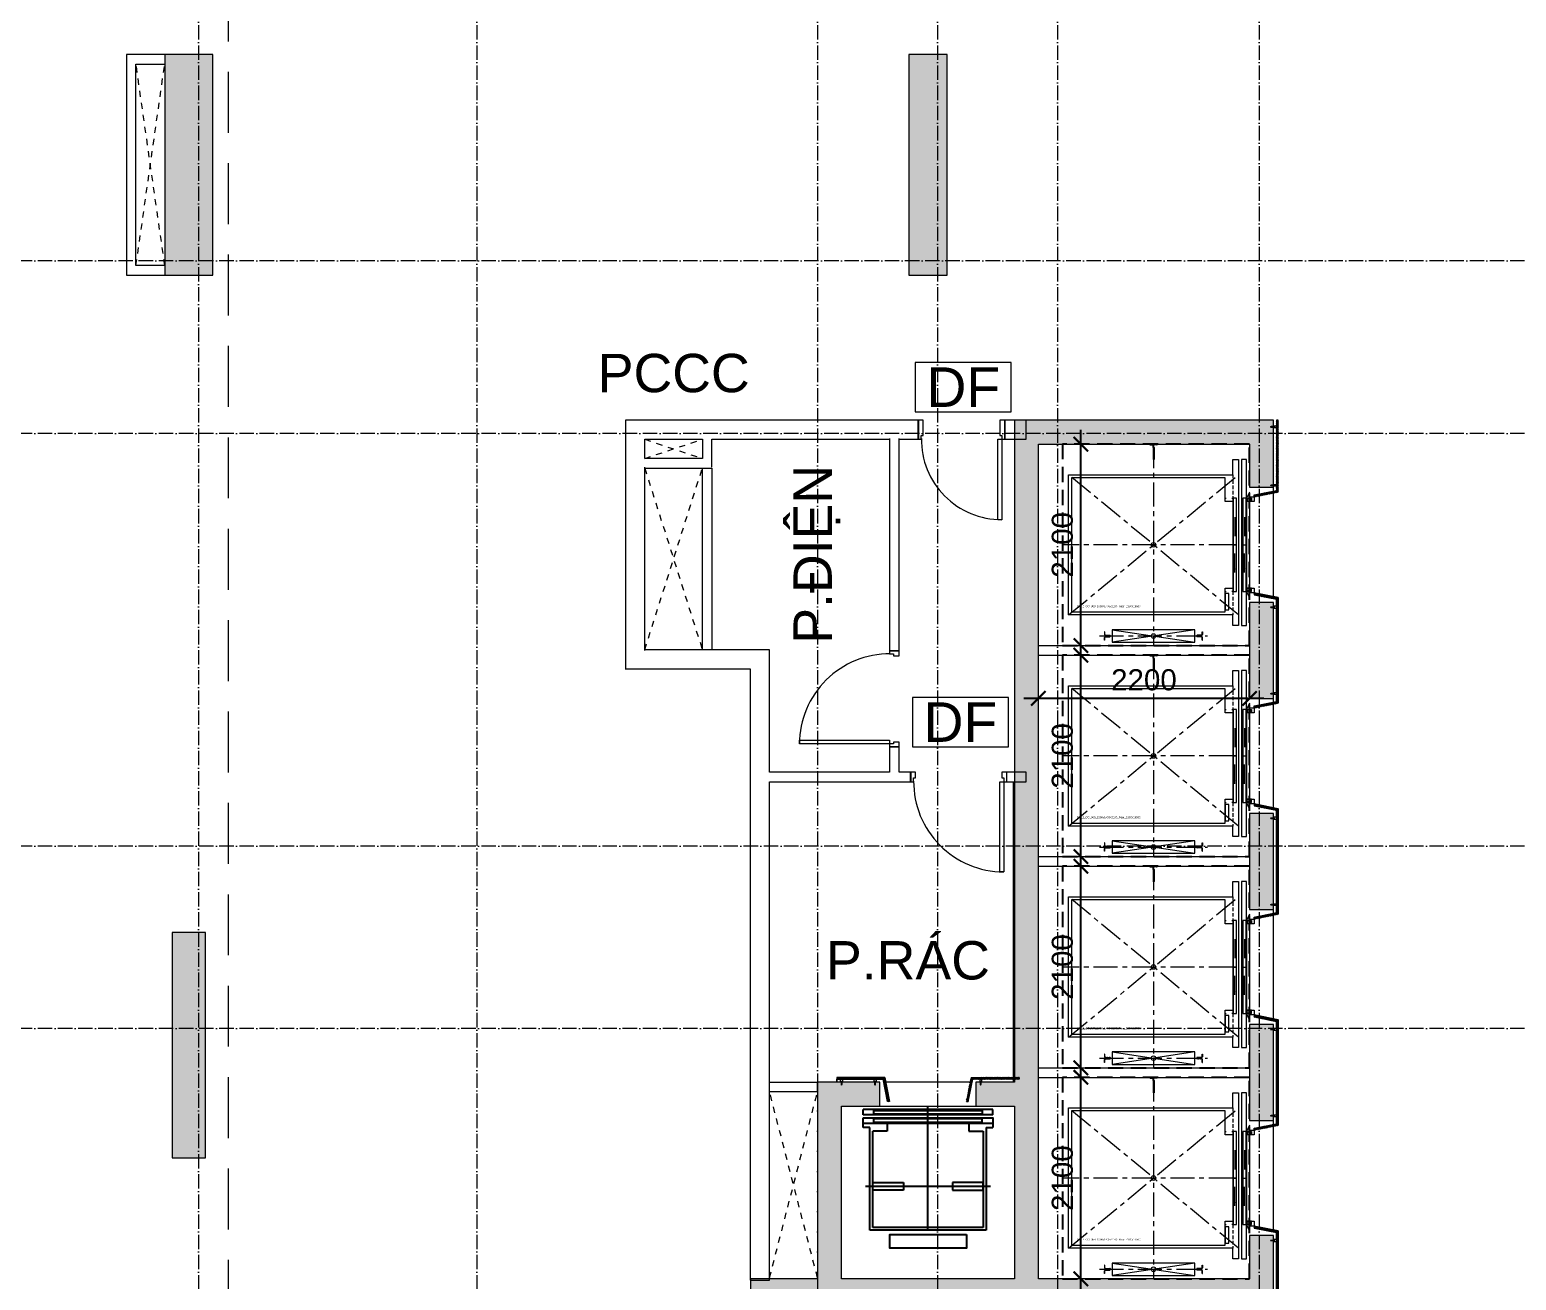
# Model space of a CAD drawing. Header units: millimetres. Extents: x -20211 to 105142, y -25405 to 48204.
# Drawn here: x 15244 to 30730, y 22325 to 35359 of the extents above; entities that cross this region are included whole.
import ezdxf
from ezdxf.enums import TextEntityAlignment as Align

# ---------------------------------------------------------------- set-up
doc = ezdxf.new("R2010")
doc.units = ezdxf.units.MM
for name, pattern in [('CENTERX2', [4, 2.5, -0.5, 0.5, -0.5]), ('Dash', [6.35, 3.175, -3.175]), ('Grid Line', [4.2, 3, -0.6, 0, -0.6]), ('HIDDEN', [0.375, 0.25, -0.125]), ('HIDDEN2', [4.7625, 3.175, -1.5875])]:
    doc.linetypes.add(name, pattern=pattern)
doc.layers.get('Defpoints').update_dxf_attribs({"color": 230})
for name, color, linetype, lineweight in [('A-DETL-GENF-HDLN', 161, 'Dash', 5), ('CHU', 181, 'Continuous', 5), ('CUA', 31, 'Continuous', 9), ('GRA', 211, 'Continuous', 9), ('KI-HIEU-1', 151, 'Continuous', 9), ('LAT-GACH', 140, 'Continuous', 13), ('NET THAY 2', 55, 'Continuous', 5), ('NET-CAT', 3, 'Continuous', 15), ('NET-THAY', 2, 'Continuous', 9), ('THIET-BI-1', 26, 'Continuous', 5), ('TRUC', 225, 'Continuous', 5), ('X-COT HAM$0$LC.HA', 8, 'Continuous', 9), ('Y-GHI CHU PCCC$0$Z-CT1-GHI CHU TT$0$KI-HIEU', 6, 'Continuous', 13)]:
    doc.layers.add(name, color=color, linetype=linetype, lineweight=lineweight)
doc.layers.add('Core - tb$0$CT3 MBT 11-31$0$Nqh-ME-01', color=8, linetype='Continuous')
doc.styles.add('Arial_3', font='arial_0.ttf', dxfattribs={"height": 400})
doc.styles.add('hoistway plan', font='chhbg.shx', dxfattribs={"height": 45})
doc.styles.add('TA1', font='arial_0.ttf')
doc.styles.add('Y-GHI CHU PCCC$0$Arial', font='arial_0.ttf')
doc.dimstyles.new('D_100', dxfattribs={"dimtxt": 220, "dimasz": 150, "dimexe": 150, "dimexo": 150, "dimgap": 80, "dimtad": 1, "dimdec": 0, "dimzin": 9, "dimtxsty": 'TA1', "dimblk": 'ARCHTICK', "dimcen": 1, "dimdle": 150, "dimclrd": 256, "dimclre": 256, "dimclrt": 7, "dimadec": 0, "dimazin": 0, "dimtfac": 1, "dimtdec": 0, "dimtix": 1, "dimtmove": 1, "dimatfit": 3, "dimfxl": 0, "dimtolj": 1, "dimtzin": 0, "dimlwd": -1, "dimlwe": -1, "dimarcsym": 0})
doc.dimstyles.new('hoistway plan', dxfattribs={"dimtxt": 45, "dimasz": 17, "dimexe": 15, "dimexo": 20, "dimgap": 25, "dimtad": 1, "dimdec": 0, "dimzin": 0, "dimdsep": 46, "dimtxsty": 'hoistway plan', "dimblk": 'DOT', "dimcen": 50, "dimclrd": 8, "dimclre": 8, "dimclrt": 3, "dimadec": 0, "dimazin": 0, "dimtfac": 1, "dimtdec": 0, "dimtmove": 1, "dimatfit": 3, "dimfxl": 0, "dimtolj": 1, "dimtzin": 0, "dimarcsym": 0})
pattern_1 = [(225, (281291.963, 17264.836), (4.41941738, -4.41941738), []), (315, (281291.963, 17264.836), (4.41941738, 4.41941738), [])]
pattern_2 = [(240.2551187, (159143.5025, 32413.0964), (5.42651964, -3.10086836), []), (330.2551187, (159143.5025, 32413.0964), (3.10086836, 5.42651964), [])]
pattern_3 = [(240.2551187, (159143.5025, 28013.0964), (5.42651964, -3.10086836), []), (330.2551187, (159143.5025, 28013.0964), (3.10086836, 5.42651964), [])]
pattern_4 = [(240.2551187, (159143.5025, 25813.0964), (5.42651964, -3.10086836), []), (330.2551187, (159143.5025, 25813.0964), (3.10086836, 5.42651964), [])]

# ---------------------------------------------------------------- blocks, each defined once
blk = doc.blocks.new('CUA 1 CANH MO - 2 - Type 1000-1271836-MẶT BẰNG TẦNG 2')
at = {"layer": 'CUA'}
for p, q in [((-368, 990), (-328, 990)), ((-368, 52), (-368, 990)), ((-328, 990), (-328, 52)), ((-328, 52), (-368, 52))]:
    blk.add_line(p, q, dxfattribs=at)
at = {"layer": 'CUA', "lineweight": 5}
for p, q in [((-369, 52), (-399, 52)), ((-399, 52), (-399, -48)), ((-369, 11), (-369, 52)), ((-349, 11), (-369, 11)), ((-349, -48), (-349, 11)), ((571, 11), (551, 11)), ((551, 11), (551, -48)), ((601, 52), (571, 52)), ((571, 52), (571, 11)), ((601, -48), (601, 52)), ((-399, -48), (-349, -48)), ((551, -48), (601, -48))]:
    blk.add_line(p, q, dxfattribs=at)
blk.add_arc((-368, 52), 938, 359.5, 90, dxfattribs=at)
blk = doc.blocks.new('_DOT')
at = {"color": 0, "linetype": 'ByBlock'}
blk.add_line((-0.5, 0), (-1, 0), dxfattribs=at)
at = {"color": 0, "linetype": 'ByBlock', "const_width": 0.5}
blk.add_lwpolyline([(-0.25, 0, 1), (0.25, 0, 1)], format="xyb", close=True, dxfattribs=at)
blk = doc.blocks.new('A$C1F5A74C7')
at = {"color": 0, "lineweight": 5}
for p, q in [((0, 10), (0, 12)), ((0, 10), (21, 10)), ((3, 8), (3, 10)), ((3, 5), (3, 7)), ((5, 91), (10, 94)), ((5, 91), (5, 29)), ((5, 91), (15, 91)), ((6, 78), (5, 75)), ((5, 75), (8, 75)), ((6, 72), (5, 69)), ((5, 69), (8, 69)), ((6, 66), (5, 63)), ((5, 63), (8, 63)), ((6, 60), (5, 57)), ((5, 57), (8, 57)), ((6, 54), (5, 51)), ((5, 51), (8, 51)), ((5, 49), (8, 49)), ((5, 10), (5, 29)), ((8, 5), (5, 5)), ((7, 80), (6, 78)), ((6, 78), (10, 78)), ((8, 73), (6, 72)), ((8, 67), (6, 66)), ((8, 61), (6, 60)), ((8, 55), (6, 54)), ((8, 82), (7, 80)), ((7, 81), (10, 81)), ((7, 80), (10, 80)), ((7, 29), (7, 76)), ((7, 10), (7, 31)), ((7, 9), (7, 10)), ((7, 5), (7, 8)), ((7, 5), (7, 5)), ((9, 84), (8, 82)), ((8, 83), (10, 83)), ((8, 73), (8, 75)), ((8, 69), (8, 67)), ((8, 61), (8, 63)), ((8, 57), (8, 55)), ((8, 51), (8, 49)), ((10, 87), (9, 85)), ((9, 85), (12, 86)), ((10, 5), (9, 5)), ((10, 99), (10, 11)), ((10, 94), (15, 91)), ((10, 87), (12, 85)), ((10, 41), (10, 80)), ((10, 78), (15, 78)), ((10, 41), (11, 41)), ((10, 13), (10, 0)), ((12, 5), (10, 5)), ((11, 84), (13, 84)), ((11, 81), (14, 82)), ((11, 41), (11, 80)), ((11, 80), (14, 80)), ((12, 84), (12, 83)), ((12, 73), (12, 75)), ((12, 75), (15, 75)), ((12, 73), (15, 72)), ((12, 69), (12, 67)), ((12, 69), (15, 69)), ((12, 67), (15, 66)), ((12, 61), (12, 63)), ((12, 63), (15, 63)), ((12, 61), (15, 60)), ((12, 57), (12, 55)), ((12, 57), (15, 57)), ((12, 55), (15, 54)), ((12, 49), (12, 51)), ((12, 51), (15, 51)), ((12, 49), (15, 49)), ((12, 5), (12, 5)), ((13, 82), (14, 80)), ((16, 5), (13, 5)), ((14, 80), (15, 78)), ((14, 29), (14, 76)), ((14, 10), (14, 31)), ((14, 9), (14, 10)), ((14, 5), (14, 8)), ((15, 91), (15, 29)), ((15, 78), (15, 75)), ((15, 72), (15, 69)), ((15, 66), (15, 63)), ((15, 60), (15, 57)), ((15, 54), (15, 51)), ((15, 10), (15, 29)), ((18, 10), (18, 8)), ((18, 7), (18, 5)), ((21, 10), (21, 12))]:
    blk.add_line(p, q, dxfattribs=at)
for centre, radius, start, end in [((5, 7), 2.77, 227.3489, 309.0524), ((10, 15), 10.9, 250.5292, 255.5659), ((10, 15), 10.9, 263.51, 276.4907), ((10, 15), 10.9, 284.1671, 289.4715), ((16, 7), 2.77, 230.845, 312.6565)]:
    blk.add_arc(centre, radius, start, end, dxfattribs=at)
blk = doc.blocks.new('*U31')
for p, q in [((11, 0), (11, 0)), ((12, 0), (11, 0)), ((12, 0), (12, 0)), ((14, 0), (13, 0)), ((14, 3), (14, 4)), ((14, 2), (14, 3)), ((14, 2), (14, 2)), ((14, 0), (14, 1)), ((14, 0), (14, -1)), ((14, 0), (15, 0)), ((16, 0), (16, 0)), ((17, 0), (17, 0)), ((17, 0), (18, 0)), ((48, 10), (48, -10)), ((14, -2), (14, -3)), ((14, -2), (14, -2)), ((14, -3), (14, -4))]:
    blk.add_line(p, q)
blk.add_lwpolyline([(50, 10), (9, 10, 0.414215), (7, 8), (7, -8, 0.414214), (9, -10), (50, -10)], format="xyb")
for radius in [2.9, 0.712]:
    blk.add_circle((14, 0), radius)
at = {"extrusion": (0, 0, -1), "xscale": 0.3999999999068677, "yscale": 0.3999999999068677, "zscale": -0.4, "rotation": 90.00000000000001}
blk.add_blockref('A$C1F5A74C7', (-43, -4), dxfattribs=at)
blk = doc.blocks.new('_ARCHTICK')
at = {"color": 0, "linetype": 'ByBlock', "const_width": 0.15}
blk.add_lwpolyline([(-0.5, -0.5), (0.5, 0.5)], dxfattribs=at)
blk = doc.blocks.new('*D111')
at = {"layer": 'Defpoints', "transparency": 16777216}
for p, q in [((3293, 7900), (3293, 7900)), ((3443, 5650), (3443, 8050)), ((3293, 5800), (3293, 5800))]:
    blk.add_line(p, q, dxfattribs=at)
at = {"layer": 'Defpoints', "color": 0, "transparency": 16777216}
for p in [(3443, 7900), (3443, 7900), (3443, 5800)]:
    blk.add_point(p, dxfattribs=at)
at = {"layer": 'Defpoints', "transparency": 16777216, "xscale": 150, "yscale": 150, "zscale": 150}
for p, rotation in [((3443, 7900), 89.9999999999999), ((3443, 5800), 269.9999999999999)]:
    blk.add_blockref('_ARCHTICK', p, dxfattribs=dict(at, rotation=rotation))
at = {"layer": 'Defpoints', "color": 7, "transparency": 16777216, "insert": (3251, 6850), "char_height": 220, "attachment_point": 5, "rotation": 90, "style": 'TA1'}
blk.add_mtext('\\A1;2100', dxfattribs=at)
blk = doc.blocks.new('*D112')
at = {"layer": 'Defpoints', "transparency": 16777216}
blk.add_line((5350, 11850), (2850, 11850), dxfattribs=at)
at = {"layer": 'Defpoints', "color": 0, "transparency": 16777216}
for p in [(3000, 11850), (3000, 11850), (5200, 11850)]:
    blk.add_point(p, dxfattribs=at)
at = {"layer": 'Defpoints', "transparency": 16777216, "xscale": 150, "yscale": 150, "zscale": 150}
for p, rotation in [((3000, 11850), 179.9999999999999), ((5200, 11850), 359.9999999999999)]:
    blk.add_blockref('_ARCHTICK', p, dxfattribs=dict(at, rotation=rotation))
at = {"layer": 'Defpoints', "color": 7, "transparency": 16777216, "insert": (4100, 12042), "char_height": 220, "attachment_point": 5, "style": 'TA1'}
blk.add_mtext('\\A1;2200', dxfattribs=at)
blk = doc.blocks.new('*D113')
at = {"layer": 'Defpoints', "transparency": 16777216}
for p, q in [((3443, 7850), (3443, 10250)), ((3293, 10100), (3293, 10100)), ((3293, 8000), (3293, 8000))]:
    blk.add_line(p, q, dxfattribs=at)
at = {"layer": 'Defpoints', "color": 0, "transparency": 16777216}
for p in [(3443, 10100), (3443, 10100), (3443, 8000)]:
    blk.add_point(p, dxfattribs=at)
at = {"layer": 'Defpoints', "transparency": 16777216, "xscale": 150, "yscale": 150, "zscale": 150}
for p, rotation in [((3443, 10100), 89.9999999999999), ((3443, 8000), 269.9999999999999)]:
    blk.add_blockref('_ARCHTICK', p, dxfattribs=dict(at, rotation=rotation))
at = {"layer": 'Defpoints', "color": 7, "transparency": 16777216, "insert": (3251, 9050), "char_height": 220, "attachment_point": 5, "rotation": 90, "style": 'TA1'}
blk.add_mtext('\\A1;2100', dxfattribs=at)
blk = doc.blocks.new('*D114')
at = {"layer": 'Defpoints', "transparency": 16777216}
for p, q in [((3443, 10050), (3443, 12450)), ((3293, 12300), (3293, 12300)), ((3293, 10200), (3293, 10200))]:
    blk.add_line(p, q, dxfattribs=at)
at = {"layer": 'Defpoints', "color": 0, "transparency": 16777216}
for p in [(3443, 12300), (3443, 12300), (3443, 10200)]:
    blk.add_point(p, dxfattribs=at)
at = {"layer": 'Defpoints', "transparency": 16777216, "xscale": 150, "yscale": 150, "zscale": 150}
for p, rotation in [((3443, 12300), 89.9999999999999), ((3443, 10200), 269.9999999999999)]:
    blk.add_blockref('_ARCHTICK', p, dxfattribs=dict(at, rotation=rotation))
at = {"layer": 'Defpoints', "color": 7, "transparency": 16777216, "insert": (3251, 11250), "char_height": 220, "attachment_point": 5, "rotation": 90, "style": 'TA1'}
blk.add_mtext('\\A1;2100', dxfattribs=at)
blk = doc.blocks.new('*D115')
at = {"layer": 'Defpoints', "transparency": 16777216}
for p, q in [((3443, 12250), (3443, 14650)), ((3293, 14500), (3293, 14500)), ((3293, 12400), (3293, 12400))]:
    blk.add_line(p, q, dxfattribs=at)
at = {"layer": 'Defpoints', "color": 0, "transparency": 16777216}
for p in [(3443, 14500), (3443, 14500), (3443, 12400)]:
    blk.add_point(p, dxfattribs=at)
at = {"layer": 'Defpoints', "transparency": 16777216, "xscale": 150, "yscale": 150, "zscale": 150}
for p, rotation in [((3443, 14500), 89.9999999999999), ((3443, 12400), 269.9999999999999)]:
    blk.add_blockref('_ARCHTICK', p, dxfattribs=dict(at, rotation=rotation))
at = {"layer": 'Defpoints', "color": 7, "transparency": 16777216, "insert": (3251, 13450), "char_height": 220, "attachment_point": 5, "rotation": 90, "style": 'TA1'}
blk.add_mtext('\\A1;2100', dxfattribs=at)
blk = doc.blocks.new('A$C02D11954')
at = {"layer": 'Core - tb$0$CT3 MBT 11-31$0$Nqh-ME-01'}
for p, q in [((-1575, -91), (-1575, -36)), ((-1575, -221), (-1575, -121)), ((-1463, -45), (-337, -45)), ((-1463, -82), (-1463, -45)), ((-1463, -82), (-337, -82)), ((-1463, -130), (-337, -130)), ((-1463, -167), (-1463, -130)), ((-900, -1294), (-900, 0)), ((-337, -45), (-337, -82)), ((-337, -167), (-337, -130)), ((-225, -91), (-225, -36)), ((-1463, -167), (-337, -167)), ((-249, -836), (-1550, -836))]:
    blk.add_line(p, q, dxfattribs=at)
for points in [[(-225, -36), (-1575, -36)], [(-225, -91), (-1575, -91)], [(-1575, -121), (-225, -121), (-225, -221)], [(-1575, -176), (-225, -176)], [(-1506, -221), (-1575, -221)], [(-1506, -1294), (-1506, -221)], [(-1475, -1264), (-1475, -261)], [(-1325, -261), (-1475, -261)], [(-1325, -176), (-1325, -261)], [(-475, -176), (-475, -261)], [(-475, -261), (-325, -261)], [(-325, -261), (-325, -1264)], [(-294, -221), (-294, -1294)], [(-294, -221), (-225, -221)], [(-1475, -876), (-1475, -796)], [(-1475, -796), (-1155, -796)], [(-1155, -876), (-1475, -876)], [(-1155, -796), (-1155, -876)], [(-645, -796), (-645, -876)], [(-325, -796), (-645, -796)], [(-645, -876), (-325, -876)], [(-325, -876), (-325, -796)], [(-294, -1294), (-1506, -1294)], [(-325, -1264), (-1475, -1264)]]:
    blk.add_lwpolyline(points, dxfattribs=at)
blk.add_lwpolyline([(-500, -1339), (-500, -1482), (-1298, -1482), (-1298, -1339)], close=True, dxfattribs=at)
blk = doc.blocks.new('CUA 1 CANH MO - 2 - Type 1-1152417-MẶT BẰNG TẦNG 1')
at = {"layer": 'CUA'}
for p, q in [((-318, 940), (-278, 940)), ((-318, 102), (-318, 940)), ((-278, 940), (-278, 102)), ((-278, 102), (-318, 102))]:
    blk.add_line(p, q, dxfattribs=at)
at = {"layer": 'CUA', "lineweight": 5}
for p, q in [((-319, 102), (-349, 102)), ((-349, 102), (-349, -98)), ((-319, 61), (-319, 102)), ((-299, 61), (-319, 61)), ((-299, -98), (-299, 61)), ((521, 61), (501, 61)), ((501, 61), (501, -98)), ((551, 102), (521, 102)), ((521, 102), (521, 61)), ((551, -98), (551, 102)), ((-349, -98), (-299, -98)), ((501, -98), (551, -98))]:
    blk.add_line(p, q, dxfattribs=at)
blk.add_arc((-318, 102), 838, 359.5, 90, dxfattribs=at)
blk = doc.blocks.new('Y-GHI CHU PCCC$0$A$C67775D76')
at = {"color": 8, "ltscale": 30}
blk.add_lwpolyline([(-266.7, -137.5), (266.7, -137.5), (266.7, 137.5), (-266.7, 137.5)], close=True, dxfattribs=at)
at = {"color": 8, "style": 'Y-GHI CHU PCCC$0$Arial'}
blk.add_text('DF', height=220, dxfattribs=at).set_placement((0, 0), align=Align.MIDDLE_CENTER)
blk = doc.blocks.new('P13_13_900_CO_900_1600x1350_Rear_2050x1910')
h = blk.add_hatch()
h.set_pattern_fill('ANSI31', color=256, scale=50, angle=90, style=0)
h.set_pattern_definition([(225, (-738.679, 3896.771), (-4.419417, 4.419417), [])])
h.paths.add_polyline_path([(-947, 2019, 0.227735), (-946, 2018, -0.227735), (-945, 2016), (-945, 1990, -0.414214), (-947, 1988), (-953, 1988, -0.414214), (-955, 1990), (-955, 2016, -0.227735), (-954, 2018, 0.227735), (-954, 2019), (-954, 2041, 0.414214), (-956, 2043), (-986, 2043, -0.414214), (-988, 2045), (-988, 2050), (-913, 2050), (-913, 2045, -0.414214), (-915, 2043), (-945, 2043, 0.414214), (-947, 2041)])
h = blk.add_hatch()
h.set_pattern_fill('ANSI31', color=256, scale=50, angle=90, style=0)
h.set_pattern_definition([(315, (-3335.6985, 52.7706), (-4.419417, -4.419417), [])])
h.paths.add_polyline_path([(-1460, 6), (-1458, 6), (-1458, 34, -0.414214), (-1450, 42), (-1405, 42, 0.414214), (-1400, 47), (-1400, 53, 0.414214), (-1405, 58), (-1450, 58, -0.414214), (-1458, 66), (-1458, 93), (-1460, 93), (-1460, 65, 0.414214), (-1451, 56), (-1406, 56, -0.414214), (-1402, 52), (-1402, 48, -0.414214), (-1406, 44), (-1451, 44, 0.414214), (-1460, 35)])
h = blk.add_hatch()
h.set_pattern_fill('ANSI31', color=256, scale=50, angle=90, style=0)
h.set_pattern_definition([(225, (1435.637, 52.7706), (4.419417, -4.419417), [])])
h.paths.add_polyline_path([(-440, 6), (-442, 6), (-442, 34, 0.414214), (-450, 42), (-495, 42, -0.414214), (-500, 47), (-500, 53, -0.414214), (-495, 58), (-450, 58, 0.414214), (-442, 66), (-442, 93), (-440, 93), (-440, 65, -0.414214), (-449, 56), (-494, 56, 0.414214), (-498, 52), (-498, 48, 0.414214), (-494, 44), (-449, 44, -0.414214), (-440, 35)])
for p, q in [((-988, 2050), (-913, 2050)), ((-988, 2050), (-988, 2045)), ((-986, 2043), (-956, 2043)), ((-955, 2016), (-955, 1890)), ((-954, 2019), (-954, 2041)), ((-947, 2019), (-947, 2041)), ((-915, 2043), (-945, 2043)), ((-945, 2016), (-945, 1890)), ((-913, 2050), (-913, 2045)), ((-953, 1888), (-947, 1888)), ((50, 1550), (20, 1485)), ((-205, 1485), (-195, 1485)), ((-125, 1450), (-125, 550)), ((-65, 1450), (-65, 550)), ((-65, 1450), (-65, 550)), ((-35, 1450), (-35, 550)), ((20, 1450), (20, 550)), ((-85, 1000), (-120, 1000)), ((-85, 1000), (-120, 1000)), ((-205, 515), (-195, 515)), ((50, 450), (20, 515)), ((-1458, 93), (-1460, 93)), ((-1460, 93), (-1460, 65)), ((-1460, 6), (-1460, 35)), ((-1458, 6), (-1460, 6)), ((-1458, 66), (-1458, 93)), ((-1458, 6), (-1458, 34)), ((-1451, 56), (-1406, 56)), ((-1451, 44), (-1406, 44)), ((-1450, 58), (-1405, 58)), ((-1450, 42), (-1405, 42)), ((-1402, 48), (-1402, 52)), ((-1400, 47), (-1400, 53)), ((-500, 47), (-500, 53)), ((-498, 48), (-498, 52)), ((-450, 58), (-495, 58)), ((-450, 42), (-495, 42)), ((-449, 56), (-494, 56)), ((-449, 44), (-494, 44)), ((-442, 66), (-442, 93)), ((-442, 93), (-440, 93)), ((-442, 6), (-442, 34)), ((-442, 6), (-440, 6)), ((-440, 93), (-440, 65)), ((-440, 6), (-440, 35))]:
    blk.add_line(p, q)
at = {"linetype": 'CENTERX2', "ltscale": 100}
for p, q in [((-950, 2050), (-950, -50)), ((-1835, 269), (-65, 1731)), ((-65, 269), (-1835, 1731)), ((-125, 1000), (-1900, 1000)), ((-1512, 50), (-389, 50))]:
    blk.add_line(p, q, dxfattribs=at)
at = {"linetype": 'HIDDEN', "ltscale": 150}
for p, q in [((-125, 1731), (-125, 1485)), ((-125, 515), (-125, 269))]:
    blk.add_line(p, q, dxfattribs=at)
at = {"ltscale": 100}
for p, q in [((-520, 115), (-1380, -15)), ((-1380, 115), (-520, -15))]:
    blk.add_line(p, q, dxfattribs=at)
for points in [[(-65, 550), (-65, 160), (-125, 160), (-125, 269), (-1835, 269), (-1835, 1731), (-125, 1731), (-125, 1890), (-65, 1890), (-65, 1890)], [(-65, 1890), (-65, 1450)], [(20, 1473), (20, 1890), (-35, 1890), (-35, 1450)], [(-135, 1485), (-125, 1485), (-125, 1450), (-205, 1450), (-205, 1485), (-205, 1700), (-1805, 1700), (-1805, 300), (-205, 300), (-205, 515), (-205, 550), (-125, 550), (-125, 515), (-135, 515)], [(-120, 1000), (-85, 1000), (-85, 1485), (-120, 1485), (-120, 515), (-85, 515), (-85, 1000)], [(-20, 1000), (15, 1000), (15, 1485), (-20, 1485), (-20, 515), (15, 515), (15, 1000)], [(70, 1485), (70, 1450), (20, 1450), (20, 1485), (35, 1485), (35, 1480), (25, 1480), (25, 1455), (65, 1455), (65, 1480), (55, 1480), (55, 1485), (70, 1485)], [(-35, 550), (-35, 160), (20, 160), (20, 515)], [(70, 515), (70, 550), (20, 550), (20, 515), (35, 515), (35, 520), (25, 520), (25, 545), (65, 545), (65, 520), (55, 520), (55, 515), (70, 515)]]:
    blk.add_lwpolyline(points)
for points in [[(50, 1450), (50, 1500), (100, 1500), (100, 1450)], [(-205, 318), (-205, 498), (-207, 498), (-207, 318)], [(-165, 323), (-165, 493), (-205, 493), (-205, 323)], [(50, 500), (50, 550), (100, 550), (100, 500)], [(-520, 115), (-1380, 115), (-1380, -15), (-520, -15)]]:
    blk.add_lwpolyline(points, close=True)
for centre in [(-950, 1000), (-950, 50)]:
    blk.add_circle(centre, 23.8, dxfattribs=at)
for centre, radius, start, end in [((-986, 2045), 2, 180, 270), ((-956, 2041), 2, 0, 90), ((-953, 2016), 2, 128.6822, 180), ((-956, 2019), 2, 308.6822, 0), ((-945, 2041), 2, 90, 180), ((-945, 2019), 2, 180, 231.3178), ((-947, 2016), 2, 0, 51.3178), ((-915, 2045), 2, 270, 0), ((-953, 1890), 2, 180, 270), ((-947, 1890), 2, 270, 0), ((-1451, 65), 9, 180, 270), ((-1451, 35), 9, 90, 180), ((-1450, 66), 8, 180, 270), ((-1450, 34), 8, 90, 180), ((-1406, 52), 4, 0, 90), ((-1406, 48), 4, 270, 0), ((-1405, 53), 5, 0, 90), ((-1405, 47), 5, 270, 0), ((-495, 53), 5, 90, 180), ((-495, 47), 5, 180, 270), ((-494, 52), 4, 90, 180), ((-494, 48), 4, 180, 270), ((-450, 66), 8, 270, 0), ((-450, 34), 8, 0, 90), ((-449, 65), 9, 270, 0), ((-449, 35), 9, 0, 90)]:
    blk.add_arc(centre, radius, start, end)
at = {"layer": 'Defpoints', "linetype": 'HIDDEN2', "ltscale": 50}
blk.add_lwpolyline([(-1900, -50), (50, -50), (50, 2050), (-1900, 2050)], close=True, dxfattribs=at)
at = {"layer": 'Defpoints'}
blk.add_text('900_2_CO_900_1600x1400x2100_Rear_2100x19500', height=20, dxfattribs=at).set_placement((-1750, 350))
for points in [[(-102, 1290), (-102, 1091)], [(-2, 1290), (-2, 1091)], [(-102, 710), (-102, 909)], [(-2, 710), (-2, 909)]]:
    blk.add_leader(points, dimstyle='hoistway plan', override={"dimasz": 40, "dimtad": 0, "dimclrd": 256})
blk = doc.blocks.new('A$C18732D84')
at = {"layer": 'GRA', "transparency": 33554687}
h = blk.add_hatch(dxfattribs=at)
h.set_pattern_fill('ANSI37', color=159, scale=50, angle=180, style=0)
h.set_pattern_definition(pattern_1)
h.paths.add_polyline_path([(5500, 14000), (5500, 14750), (5480, 14750), (5480, 14016.4)])
h = blk.add_hatch(dxfattribs=at)
h.set_pattern_fill('ANSI37', color=159, scale=50, angle=555.25512, style=0)
h.set_pattern_definition(pattern_2)
h.paths.add_polyline_path([(5500, 14000), (5250, 13950), (5250, 13970.4), (5480, 14016.4)])
h = blk.add_hatch(dxfattribs=at)
h.set_pattern_fill('ANSI37', color=159, scale=50, angle=555.25512, style=0)
h.set_pattern_definition(pattern_2)
h.paths.add_polyline_path([(5500, 12900), (5250, 12950), (5250, 12929.6), (5480, 12883.6)])
h = blk.add_hatch(dxfattribs=at)
h.set_pattern_fill('ANSI37', color=159, scale=50, angle=180, style=0)
h.set_pattern_definition(pattern_1)
h.paths.add_polyline_path([(5500, 12900), (5500, 11800), (5480, 11816.4), (5480, 12883.6)])
h = blk.add_hatch(dxfattribs=at)
h.set_pattern_fill('ANSI37', color=159, scale=50, angle=555.25512, style=0)
h.set_pattern_definition(pattern_2)
h.paths.add_polyline_path([(5500, 11800), (5250, 11750), (5250, 11770.4), (5480, 11816.4)])
h = blk.add_hatch(dxfattribs=at)
h.set_pattern_fill('ANSI37', color=159, scale=50, angle=555.25512, style=0)
h.set_pattern_definition([(240.2551187, (159143.5025, 30213.0964), (5.42651964, -3.10086836), []), (330.2551187, (159143.5025, 30213.0964), (3.10086836, 5.42651964), [])])
h.paths.add_polyline_path([(5500, 10700), (5250, 10750), (5250, 10729.6), (5480, 10683.6)])
h = blk.add_hatch(dxfattribs=at)
h.set_pattern_fill('ANSI37', color=159, scale=50, angle=180, style=0)
h.set_pattern_definition([(225, (281291.963, 15064.836), (4.41941738, -4.41941738), []), (315, (281291.963, 15064.836), (4.41941738, 4.41941738), [])])
h.paths.add_polyline_path([(5500, 10700), (5500, 9600), (5480, 9616.4), (5480, 10683.6)])
h = blk.add_hatch(dxfattribs=at)
h.set_pattern_fill('ANSI37', color=159, scale=50, angle=555.25512, style=0)
h.set_pattern_definition(pattern_3)
h.paths.add_polyline_path([(5500, 9600), (5250, 9550), (5250, 9570.4), (5480, 9616.4)])
h = blk.add_hatch(dxfattribs=at)
h.set_pattern_fill('ANSI37', color=159, scale=50, angle=555.25512, style=0)
h.set_pattern_definition(pattern_3)
h.paths.add_polyline_path([(5500, 8500), (5250, 8550), (5250, 8529.6), (5480, 8483.6)])
h = blk.add_hatch(dxfattribs=at)
h.set_pattern_fill('ANSI37', color=159, scale=50, angle=180, style=0)
h.set_pattern_definition([(225, (281291.963, 12864.836), (4.41941738, -4.41941738), []), (315, (281291.963, 12864.836), (4.41941738, 4.41941738), [])])
h.paths.add_polyline_path([(5500, 8500), (5500, 7400), (5480, 7416.4), (5480, 8483.6)])
h = blk.add_hatch(dxfattribs=at)
h.set_pattern_fill('ANSI37', color=159, scale=50, angle=270, style=0)
h.set_pattern_definition([(315, (-1864.836, 283691.963), (4.41941738, 4.41941738), []), (45, (-1864.836, 283691.963), (-4.41941738, 4.41941738), [])])
h.paths.add_polyline_path([(1400, 7900), (900, 7900), (900, 7850), (900, 7880), (1383.6, 7880)])
h = blk.add_hatch(dxfattribs=at)
h.set_pattern_fill('ANSI37', color=159, scale=50, angle=645.25512, style=0)
h.set_pattern_definition([(330.2551187, (-17013.0964, 161543.5025), (3.10086836, 5.42651964), []), (60.2551187, (-17013.0964, 161543.5025), (-5.42651964, 3.10086836), [])])
h.paths.add_polyline_path([(1400, 7900), (1450, 7650), (1429.6, 7650), (1383.6, 7880)])
h = blk.add_hatch(dxfattribs=at)
h.set_pattern_fill('ANSI37', color=159, scale=50, angle=645.25512, style=0)
h.set_pattern_definition([(330.2551187, (-17213.0964, 161543.5025), (3.10086836, 5.42651964), []), (60.2551187, (-17213.0964, 161543.5025), (-5.42651964, 3.10086836), [])])
h.paths.add_polyline_path([(2300, 7900), (2250, 7650), (2270.4, 7650), (2316.4, 7880)])
h = blk.add_hatch(dxfattribs=at)
h.set_pattern_fill('ANSI37', color=159, scale=50, angle=270, style=0)
h.set_pattern_definition([(315, (-2064.836, 283691.963), (4.41941738, 4.41941738), []), (45, (-2064.836, 283691.963), (-4.41941738, 4.41941738), [])])
h.paths.add_polyline_path([(2300, 7900), (2800, 7900), (2800, 7880), (2316.4, 7880)])
h = blk.add_hatch(dxfattribs=at)
h.set_pattern_fill('ANSI37', color=159, scale=50, angle=555.25512, style=0)
h.set_pattern_definition(pattern_4)
h.paths.add_polyline_path([(5500, 7400), (5250, 7350), (5250, 7370.4), (5480, 7416.4)])
h = blk.add_hatch(dxfattribs=at)
h.set_pattern_fill('ANSI37', color=159, scale=50, angle=555.25512, style=0)
h.set_pattern_definition(pattern_4)
h.paths.add_polyline_path([(5500, 6300), (5250, 6350), (5250, 6329.6), (5480, 6283.6)])
h = blk.add_hatch(dxfattribs=at)
h.set_pattern_fill('ANSI37', color=159, scale=50, angle=180, style=0)
h.set_pattern_definition([(225, (281291.963, 10664.836), (4.41941738, -4.41941738), []), (315, (281291.963, 10664.836), (4.41941738, 4.41941738), [])])
h.paths.add_polyline_path([(5500, 6300), (5500, 5500), (5480, 5520), (5480, 6283.6)])
at = {"layer": 'NET-CAT'}
h = blk.add_hatch(color=256, dxfattribs=at)
h.dxf.hatch_style = 1
h.paths.add_polyline_path([(5450, 10650), (5200, 10650), (5200, 9650), (5450, 9650)], flags=17)
h.paths.add_polyline_path([(5450, 12850), (5200, 12850), (5200, 11850), (5450, 11850)], flags=17)
h.paths.add_polyline_path([(5450, 8450), (5200, 8450), (5200, 7450), (5450, 7450)], flags=17)
h.paths.add_polyline_path([(5450, 6250), (5200, 6250), (5200, 5800), (3000, 5800), (3000, 14500), (5200, 14500), (5200, 14050), (5450, 14050), (5450, 14750), (2750, 14750), (2750, 7850), (2350, 7850), (2350, 7600), (2750, 7600), (2750, 5800), (950, 5800), (950, 7600), (1350, 7600), (1350, 7850), (700, 7850), (700, 5800), (0, 5800), (0, 0), (4150, 0), (4150, 250), (250, 250), (250, 2750), (5450, 2750), (5450, 3000), (3300, 3000), (3300, 3875), (3050, 3875), (3050, 3000), (250, 3000), (250, 5550), (3050, 5550), (3050, 5075), (3300, 5075), (3300, 5550), (5450, 5550)])
at = {"layer": 'GRA'}
for points in [[(5500, 14000), (5500, 14750), (5480, 14750), (5480, 14016.4)], [(5500, 14000), (5250, 13950), (5250, 13970.4), (5480, 14016.4)], [(5500, 12900), (5250, 12950), (5250, 12929.6), (5480, 12883.6)], [(5500, 12900), (5500, 11800), (5480, 11816.4), (5480, 12883.6)], [(5500, 11800), (5250, 11750), (5250, 11770.4), (5480, 11816.4)], [(5500, 11800), (5250, 11750), (5250, 11770.4), (5480, 11816.4)], [(5500, 10700), (5250, 10750), (5250, 10729.6), (5480, 10683.6)], [(5500, 10700), (5500, 9600), (5480, 9616.4), (5480, 10683.6)], [(5500, 9600), (5250, 9550), (5250, 9570.4), (5480, 9616.4)], [(5500, 8500), (5250, 8550), (5250, 8529.6), (5480, 8483.6)], [(5500, 8500), (5500, 7400), (5480, 7416.4), (5480, 8483.6)], [(1400, 7900), (900, 7900), (900, 7850), (900, 7880), (1383.6, 7880)], [(1400, 7900), (1450, 7650), (1429.6, 7650), (1383.6, 7880)], [(2300, 7900), (2250, 7650), (2270.4, 7650), (2316.4, 7880)], [(2300, 7900), (2800, 7900), (2800, 7880), (2316.4, 7880)], [(5500, 7400), (5250, 7350), (5250, 7370.4), (5480, 7416.4)], [(5500, 6300), (5250, 6350), (5250, 6329.6), (5480, 6283.6)], [(5500, 6300), (5500, 5500), (5480, 5520), (5480, 6283.6)]]:
    blk.add_lwpolyline(points, close=True, dxfattribs=at)
at = {"layer": 'LAT-GACH'}
for p, q in [((5450, 12910), (5450, 14050)), ((5200, 13900), (5200, 13000)), ((5450, 10710), (5450, 11850)), ((5200, 11700), (5200, 10800)), ((5450, 8510), (5450, 9650)), ((5200, 9500), (5200, 8600)), ((2290, 7850), (1410, 7850)), ((1350, 7600), (2350, 7600)), ((5450, 6310), (5450, 7450)), ((5200, 7300), (5200, 6400))]:
    blk.add_line(p, q, dxfattribs=at)
at = {"layer": 'NET THAY 2'}
for p, q in [((3000, 12400), (5200, 12400)), ((3000, 12300), (5200, 12300)), ((3000, 10200), (5200, 10200)), ((3000, 10100), (5200, 10100)), ((3000, 8000), (5200, 8000)), ((3000, 7900), (5200, 7900))]:
    blk.add_line(p, q, dxfattribs=at)
at = {"layer": 'NET-CAT'}
blk.add_lwpolyline([(5450, 5550), (5450, 6250), (5200, 6250), (5200, 5800), (3000, 5800), (3000, 14500), (5200, 14500), (5200, 14050), (5450, 14050), (5450, 14750), (2750, 14750), (2750, 7850), (2350, 7850), (2350, 7600), (2750, 7600), (2750, 5800), (950, 5800), (950, 7600), (1350, 7600), (1350, 7850), (700, 7850), (700, 5800), (0, 5800), (0, 0)], dxfattribs=at)
for points in [[(5450, 12850), (5200, 12850), (5200, 11850), (5450, 11850)], [(5450, 10650), (5200, 10650), (5200, 9650), (5450, 9650)], [(5450, 8450), (5200, 8450), (5200, 7450), (5450, 7450)]]:
    blk.add_lwpolyline(points, close=True, dxfattribs=at)
at = {"layer": 'GRA', "xscale": -1}
for p in [(5500, 14680), (5500, 14070.4), (5500, 11900), (5500, 9700), (5500, 7500)]:
    blk.add_blockref('*U31', p, dxfattribs=at)
at = {"layer": 'GRA'}
for p, rotation in [((5500, 12800), 180), ((5500, 10600), 180), ((5500, 8400), 180), ((2400, 7900), 270.0000000000002), ((5500, 6200), 180)]:
    blk.add_blockref('*U31', p, dxfattribs=dict(at, rotation=rotation))
at = {"layer": 'GRA', "xscale": -1}
for p, rotation in [((5500, 11900), 359.9999999999978), ((5500, 9700), 359.9999999999978), ((950, 7900), 89.99999999999783), ((950, 7900), 90.00000000000017), ((1300, 7900), 89.99999999999783), ((1300, 7900), 90.00000000000017), ((5500, 7500), 359.9999999999978)]:
    blk.add_blockref('*U31', p, dxfattribs=dict(at, rotation=rotation))
at = {"layer": 'NET-CAT'}
blk.add_blockref('A$C02D11954', (2750, 7600), dxfattribs=at)
at = {"layer": 'THIET-BI-1'}
for p in [(5150, 12450), (5150, 10250), (5150, 8050), (5150, 5850)]:
    blk.add_blockref('P13_13_900_CO_900_1600x1350_Rear_2050x1910', p, dxfattribs=at)
at = {"layer": 'Defpoints'}
for base, p1, p2, picture, middle in [((3443.3, 14500), (3443.3, 12400), (3443.3, 14500), '*D115', (3251, 13450)), ((3443.3, 12300), (3443.3, 10200), (3443.3, 12300), '*D114', (3251, 11250)), ((3443.3, 10100), (3443.3, 8000), (3443.3, 10100), '*D113', (3251, 9050)), ((3443.3, 7900), (3443.3, 5800), (3443.3, 7900), '*D111', (3251, 6850))]:
    dim = blk.add_linear_dim(base=base, p1=p1, p2=p2, angle=90, dimstyle='D_100', dxfattribs=at)
    dim.commit()
    dim.dimension.update_dxf_attribs({"geometry": picture, "text_midpoint": middle})
dim = blk.add_linear_dim(base=(3000, 11850), p1=(5200, 11850), p2=(3000, 11850), dimstyle='D_100', dxfattribs=at)
dim.commit()
dim.dimension.update_dxf_attribs({"geometry": '*D112', "text_midpoint": (4100, 12042.3)})
blk = doc.blocks.new('ALC1807-ASCENT PLAZA-KET CAU_rvt-1-MẶT BẰNG TẦNG 1')
at = {"layer": 'X-COT HAM$0$LC.HA'}
h = blk.add_hatch(color=256, dxfattribs=at)
h.dxf.hatch_style = 1
h.paths.add_polyline_path([(17151, 35100), (16651, 35100), (16651, 32800), (17151, 32800)])
h = blk.add_hatch(color=256, dxfattribs=at)
h.dxf.hatch_style = 1
h.paths.add_polyline_path([(24801, 35100), (24401, 35100), (24401, 32800), (24801, 32800)])
h = blk.add_hatch(color=256, dxfattribs=at)
h.dxf.hatch_style = 1
h.paths.add_polyline_path([(17076, 25950), (16726, 25950), (16726, 23600), (17076, 23600)])
at = {"ltscale": 1000, "elevation": 0}
for points in [[(17151, 35100), (16651, 35100), (16651, 32800), (17151, 32800)], [(24801, 35100), (24401, 35100), (24401, 32800), (24801, 32800)], [(17076, 25950), (16726, 25950), (16726, 23600), (17076, 23600)]]:
    blk.add_lwpolyline(points, close=True, dxfattribs=at)
blk.add_blockref('A$C18732D84', (22751, 16540))

msp = doc.modelspace()

# ---------------------------------------------------------------- linework, layer by layer
at = {"layer": 'A-DETL-GENF-HDLN', "ltscale": 20}
for p, q in [((16650.5, 32899.9), (16350.5, 34999.9, 0)), ((16350.5, 32899.9), (16649.7, 34999.9, 0)), ((21650.3, 31089.9, 0), (22250.5, 30889.9)), ((21650.3, 30889.9), (22250.3, 31089.1, 0)), ((21650.5, 30789.9), (22250.5, 28897.7)), ((21650.5, 28896.8), (22250.5, 30789.1)), ((23450.5, 22349.9), (22950.5, 24289.9)), ((22950.5, 22349.9), (23450.5, 24289.9))]:
    msp.add_line(p, q, dxfattribs=at)
msp.add_lwpolyline([(21650.3, 31089.9), (22250.5, 31089.9), (22250.5, 30889.9), (21650.3, 30889.9)], close=True, dxfattribs=at)
at = {"layer": 'KI-HIEU-1', "linetype": 'HIDDEN2', "ltscale": 200}
msp.add_line((17315.7, -7625.1), (17315.7, 45138.3), dxfattribs=at)
at = {"layer": 'NET-CAT'}
for p, q in [((16250.5, 35099.9, 0), (16250.5, 32799.9)), ((16650.5, 35099.9, 0), (16250.5, 35099.9, 0)), ((16350.5, 32899.9), (16350.5, 34999.9, 0)), ((16350.5, 34999.9, 0), (16650.5, 34999.9, 0)), ((16650.5, 32899.9), (16350.5, 32899.9)), ((16250.5, 32799.9), (16650.5, 32799.9)), ((24500.5, 31289.9), (21450.5, 31289.9)), ((21450.5, 31289.9), (21450.5, 28690.2)), ((24500.5, 31089.9), (24500.5, 31289.9)), ((25625.5, 31289.9), (25400.5, 31289.9)), ((25400.5, 31289.9), (25400.5, 31089.9)), ((25625.5, 31089.9), (25625.5, 31289.9)), ((21650.5, 31089.9), (22250.5, 31089.9)), ((21650.5, 30889.9), (21650.5, 31089.9)), ((22250.5, 31089.9), (22250.5, 30889.9)), ((22350.5, 31089.9), (24200.5, 31089.9)), ((22350.5, 30799.9), (22350.5, 31089.9)), ((24200.5, 31099.9), (24200.5, 28884.9)), ((24300.5, 28884.9), (24300.5, 31099.9)), ((24300.5, 31089.9), (24500.5, 31089.9)), ((25400.5, 31089.9), (25625.5, 31089.9)), ((22250.5, 30889.9), (21650.5, 30889.9)), ((21650.5, 28890.2), (21650.5, 30799.9)), ((21650.5, 30789.9), (22350.5, 30789.9)), ((22950.5, 28896.8), (21650.5, 28896.8)), ((22950.5, 27619.9), (22950.5, 28896.8)), ((24200.5, 28884.9), (24300.5, 28884.9)), ((21450.5, 28696.8), (22750.5, 28696.8)), ((22750.5, 28696.8), (22750.5, 22324.9)), ((24300.5, 27884.9), (24200.5, 27884.9)), ((24200.5, 27884.9), (24200.5, 27619.9)), ((24300.5, 27619.9), (24300.5, 27884.9)), ((24200.5, 27619.9), (22950.5, 27619.9)), ((24420.6, 27619.9), (24300.5, 27619.9)), ((24420.6, 27519.9), (24420.6, 27619.9)), ((25625.5, 27619.9), (25420.6, 27619.9)), ((25420.6, 27619.9), (25420.6, 27519.9)), ((25625.5, 27519.9), (25625.5, 27619.9)), ((22950.5, 22324.9), (22950.5, 27519.9)), ((22950.5, 27519.9), (24420.6, 27519.9)), ((25420.6, 27519.9), (25625.5, 27519.9)), ((22750.5, 22324.9), (22950.5, 22324.9))]:
    msp.add_line(p, q, dxfattribs=at)
at = {"layer": 'NET-THAY'}
for p, q in [((22250.5, 28896.8), (22250.5, 30789.1)), ((22350.5, 30789.9), (22350.5, 28896.8)), ((25490.6, 24399.9), (25490.6, 27519.9)), ((25490.6, 24489.9), (25500.5, 24489.9)), ((22950.5, 24389.9), (23450.5, 24389.9)), ((23450.5, 24299.9), (23450.5, 24389.9)), ((23450.5, 24289.9), (22950.5, 24289.9))]:
    msp.add_line(p, q, dxfattribs=at)
at = {"layer": 'TRUC', "linetype": 'Grid Line', "ltscale": 50}
for p, q in [((17000.5, 43599.9), (17000.5, -4500.1)), ((19900.5, 43599.9), (19900.5, -4500.1)), ((23450.5, 43599.9), (23450.5, -4500.1)), ((24700.5, 43599.9), (24700.5, -7167.6)), ((25950.5, 43599.9), (25950.5, -4500.1)), ((28050.5, 43599.9), (28050.5, -7167.6)), ((43000.5, 32949.9), (-12092.4, 32949.9)), ((43000.5, 31149.9), (-14407, 31149.9)), ((43000.5, 26849.9), (-12067.8, 26849.9)), ((43000.5, 24949.9), (-14407, 24949.9))]:
    msp.add_line(p, q, dxfattribs=at)

# ---------------------------------------------------------------- block references
at = {"layer": 'CUA'}
for name, p, rotation in [('CUA 1 CANH MO - 2 - Type 1-1152417-MẶT BẰNG TẦNG 1', (25052, 31192.2), 180), ('CUA 1 CANH MO - 2 - Type 1000-1271836-MẶT BẰNG TẦNG 2', (24252.8, 28283.4), 89.9999999999999), ('CUA 1 CANH MO - 2 - Type 1000-1271836-MẶT BẰNG TẦNG 2', (25022, 27572.2), 180)]:
    msp.add_blockref(name, p, dxfattribs=dict(at, rotation=rotation))
at = {"layer": 'NET-CAT'}
msp.add_blockref('ALC1807-ASCENT PLAZA-KET CAU_rvt-1-MẶT BẰNG TẦNG 1', (0, 0), dxfattribs=at)
at = {"layer": 'Y-GHI CHU PCCC$0$Z-CT1-GHI CHU TT$0$KI-HIEU', "color": 8, "xscale": 1.875, "yscale": 1.875, "zscale": 1.875}
for p in [(24969.2, 31633.6), (24939, 28142.6)]:
    msp.add_blockref('Y-GHI CHU PCCC$0$A$C67775D76', p, dxfattribs=at)

# ---------------------------------------------------------------- texts
at = {"layer": 'CHU', "color": 7, "char_height": 400, "attachment_point": 1, "line_spacing_factor": 0.936439, "style": 'Arial_3'}
for s, insert, width in [('\\pt2540,5080,7620,10160,12700,15240,17780,20320,22860,25400,27940,30480,33020,35560,38100,40640,43180,45720,48260,50800,53340,55880,58420,60960,63500,66040,68580,71120,73660,76200,78740,81280;PCCC', (21160.9, 31980.6), 1644.28), ('\\pt2540,5080,7620,10160,12700,15240,17780,20320,22860,25400,27940,30480,33020,35560,38100,40640,43180,45720,48260,50800,53340,55880,58420,60960,63500,66040,68580,71120,73660,76200,78740,81280;P.RÁC', (23539.2, 25859.8), 1777.6)]:
    msp.add_mtext(s, dxfattribs=dict(at, insert=insert, width=width))
at = {"layer": 'CHU', "color": 7, "insert": (23199.6, 28959.7), "char_height": 400, "width": 1937.18, "attachment_point": 1, "rotation": 90, "line_spacing_factor": 0.936439, "style": 'Arial_3'}
msp.add_mtext('\\pt2540,5080,7620,10160,12700,15240,17780,20320,22860,25400,27940,30480,33020,35560,38100,40640,43180,45720,48260,50800,53340,55880,58420,60960,63500,66040,68580,71120,73660,76200,78740,81280;P.ĐIỆN', dxfattribs=at)

doc.saveas('drawing.dxf')
